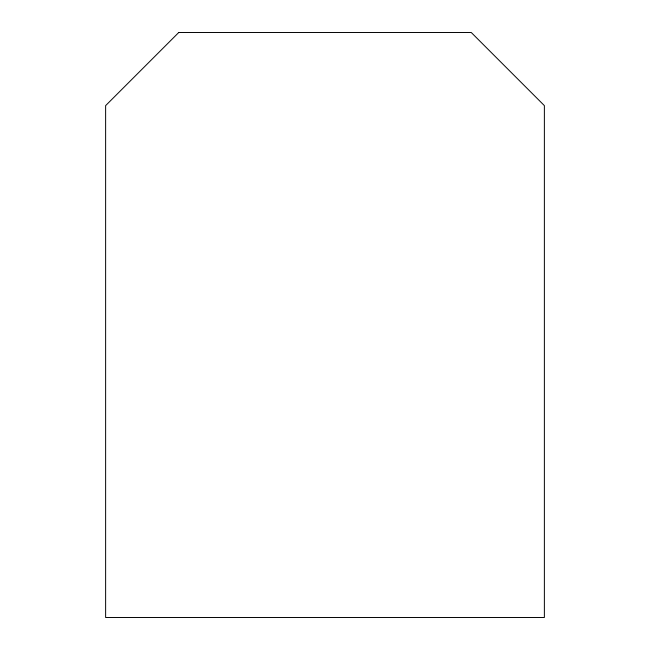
<?xml version="1.0" encoding="UTF-8"?>
<svg xmlns="http://www.w3.org/2000/svg" width="650" height="650" viewBox="0 0 650 650"><rect width="100%" height="100%" fill="white"/><g stroke="black" fill="none" stroke-linecap="round" stroke-linejoin="round"><path stroke-width="0.97" d="M178.75 32.5L105.625 105.625L105.625 617.5L544.375 617.5L544.375 105.625L471.25 32.5L178.75 32.5"/></g></svg>
